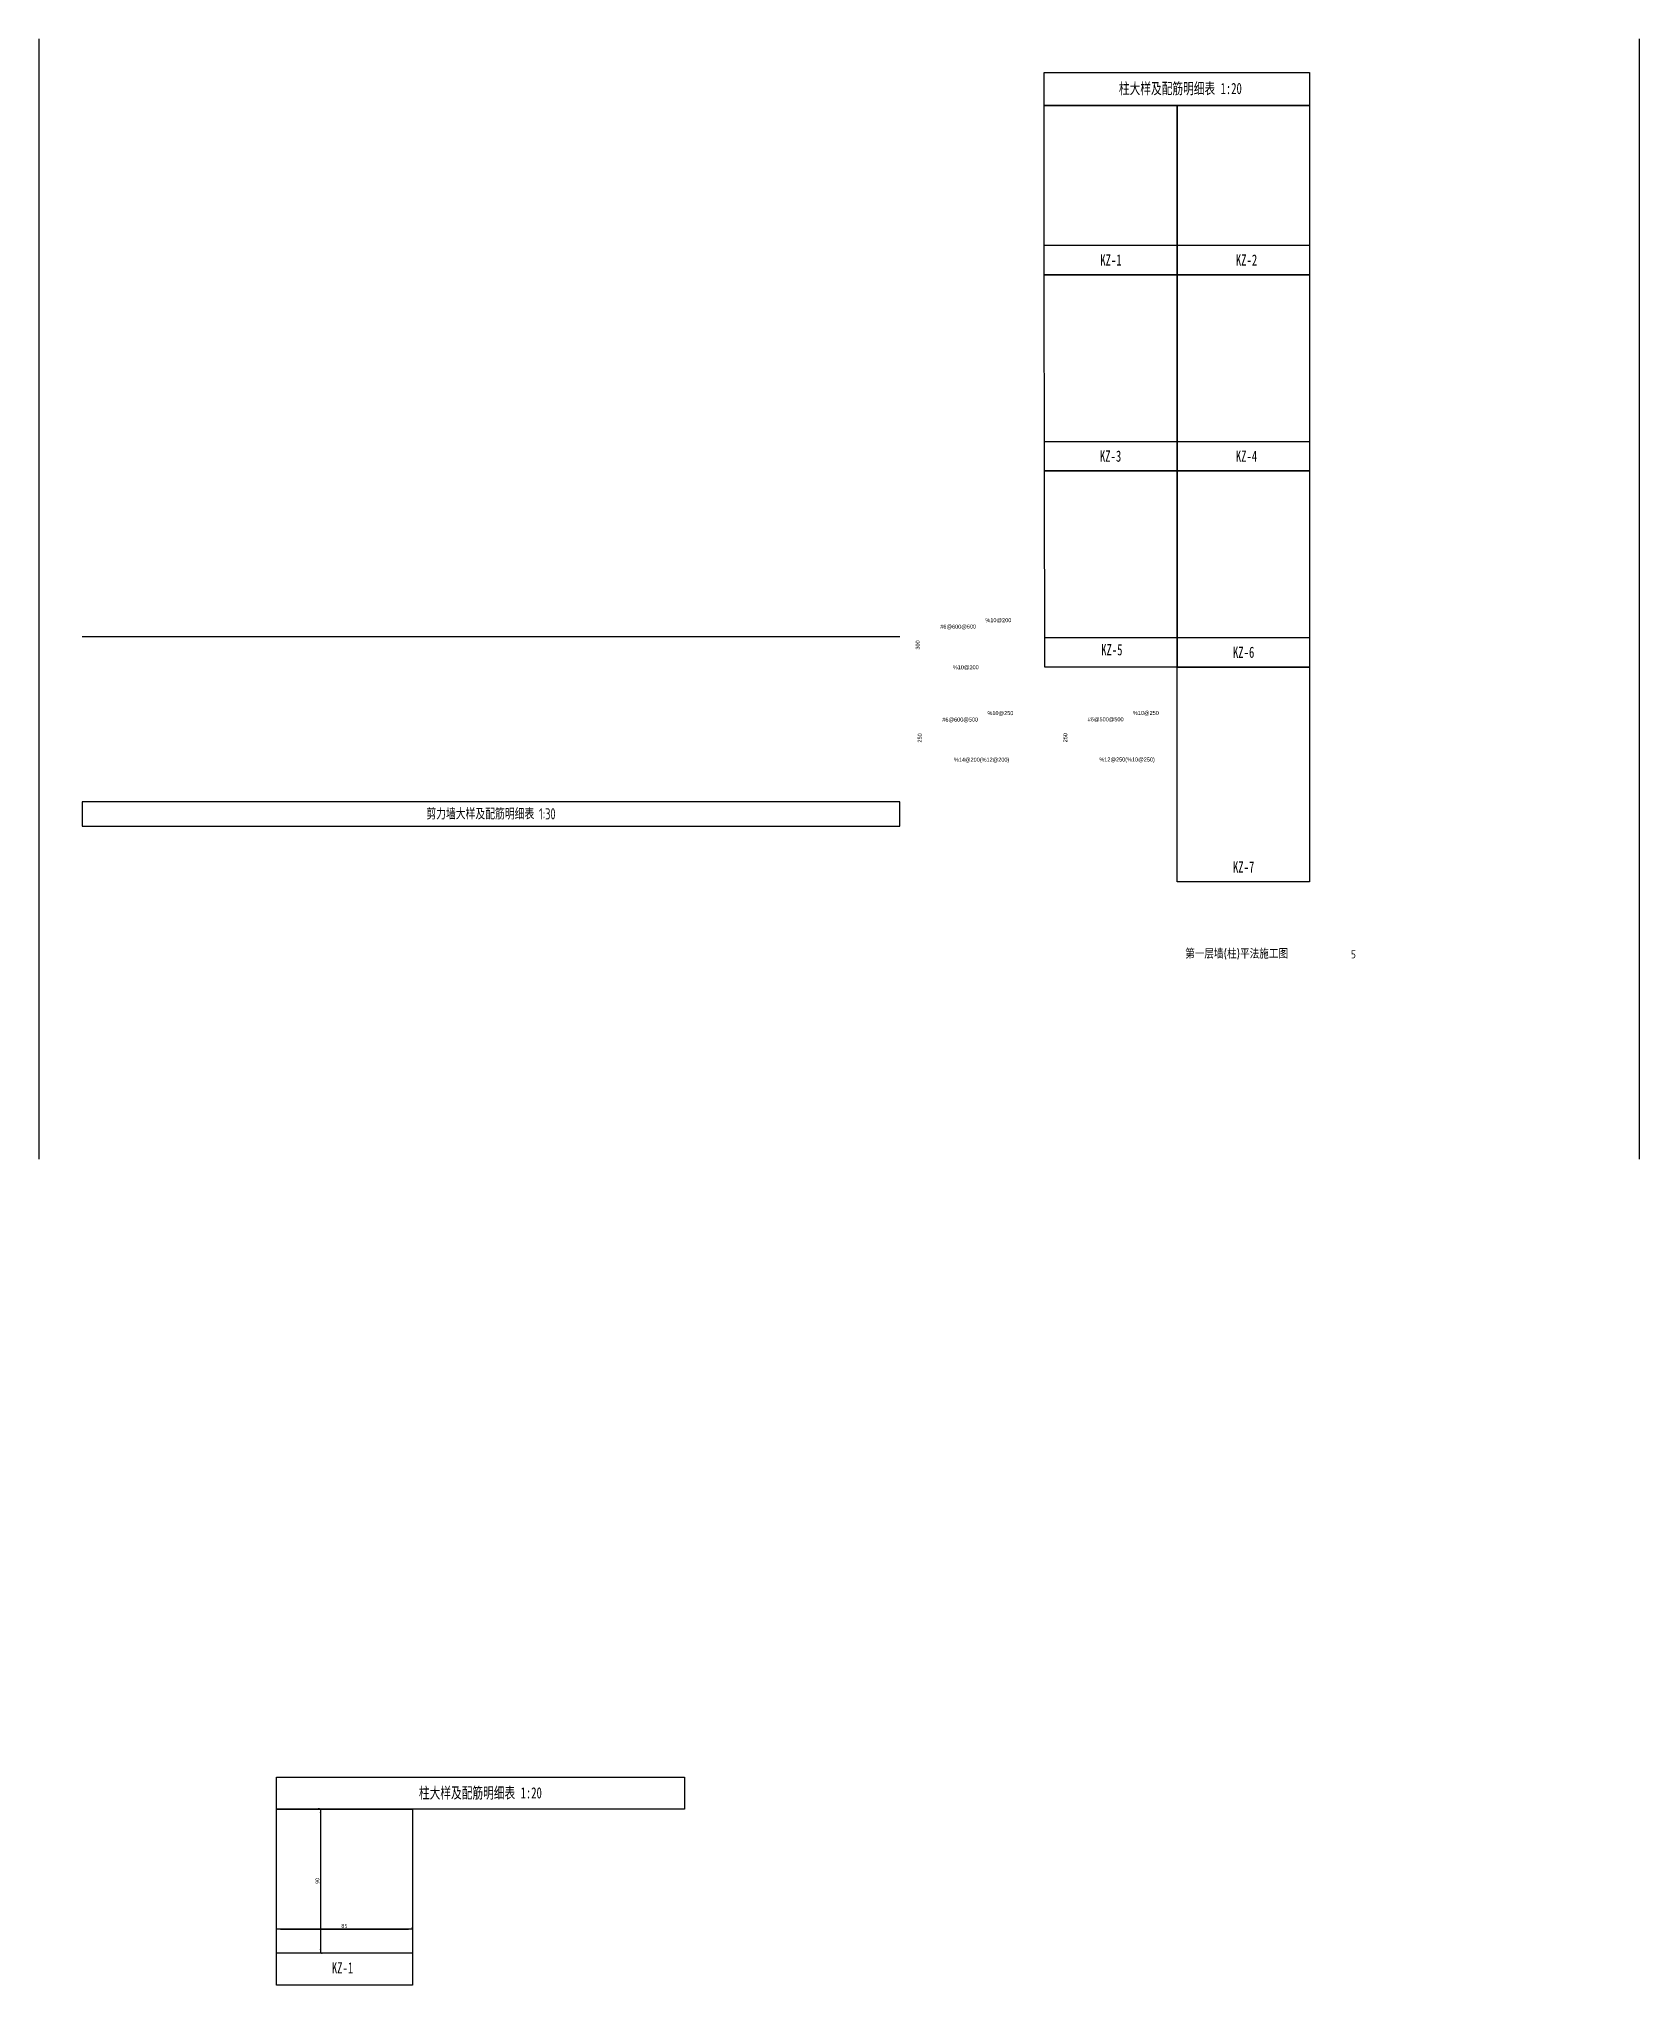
# Model space of a CAD drawing. Header units: millimetres. Extents: x 0 to 5000, y -622 to 594.
# Drawn here: x 0 to 1000, y -622 to 594 of the extents above; entities that cross this region are included whole.
import ezdxf

# ---------------------------------------------------------------- set-up
doc = ezdxf.new("R2010")
doc.units = ezdxf.units.MM
doc.header["$LTSCALE"] = 0.01
doc.layers.add('PUB_TEXT', color=7, linetype='Continuous')
doc.styles.add('hztxt', font='tssdeng.shx', dxfattribs={"bigfont": 'hztxt.shx'})
doc.styles.get("Standard").update_dxf_attribs({"font": 'gbenor.shx'})
doc.styles.add('xxxx', font='RIF.ttf')
doc.styles.add('宋体', font='')
doc.styles.get('宋体').set_extended_font_data('SimSun')
doc.dimstyles.new('ISO-25', dxfattribs={"dimtxt": 2.5, "dimasz": 2.5, "dimexe": 1.25, "dimexo": 0.625, "dimtad": 1, "dimtxsty": 'Standard', "dimcen": 2.5, "dimadec": 0, "dimazin": 0, "dimtfac": 1, "dimtmove": 0, "dimatfit": 3, "dimfxl": 1, "dimarcsym": 0})

# ---------------------------------------------------------------- blocks, each defined once
blk = doc.blocks.new('*D10')
at = {"layer": 'Defpoints', "color": 0, "lineweight": -2, "transparency": 16777216}
for p, q in [((148.4, -586.5), (148.4, -585.9)), ((150.9, -587.1), (230.9, -587.1)), ((233.4, -586.5), (233.4, -585.9))]:
    blk.add_line(p, q, dxfattribs=at)
at = {"layer": 'Defpoints', "color": 0, "transparency": 16777216}
for p in [(148.4, -587.1), (233.4, -587.1), (233.4, -587.1)]:
    blk.add_point(p, dxfattribs=at)
for points in [[(150.9, -586.7), (150.9, -587.6), (148.4, -587.1)], [(230.9, -586.7), (230.9, -587.6), (233.4, -587.1)]]:
    blk.add_solid(points, dxfattribs=at)
at = {"layer": 'Defpoints', "color": 0, "transparency": 16777216, "insert": (190.9, -585.2), "char_height": 2.5, "attachment_point": 5}
blk.add_mtext('85', dxfattribs=at)
blk = doc.blocks.new('*D11')
at = {"layer": 'Defpoints', "color": 0, "lineweight": -2, "transparency": 16777216}
for p, q in [((175.3, -512.1), (174.6, -512.1)), ((175.9, -514.6), (175.9, -599.6)), ((176.5, -602.1), (177.1, -602.1))]:
    blk.add_line(p, q, dxfattribs=at)
at = {"layer": 'Defpoints', "color": 0, "transparency": 16777216}
for p in [(175.9, -512.1), (175.9, -602.1), (175.9, -602.1)]:
    blk.add_point(p, dxfattribs=at)
for points in [[(175.5, -514.6), (176.3, -514.6), (175.9, -512.1)], [(175.5, -599.6), (176.3, -599.6), (175.9, -602.1)]]:
    blk.add_solid(points, dxfattribs=at)
at = {"layer": 'Defpoints', "color": 0, "transparency": 16777216, "insert": (174, -557.1), "char_height": 2.5, "attachment_point": 5, "rotation": 90}
blk.add_mtext('90', dxfattribs=at)
blk = doc.blocks.new('*U75')
at = {"color": 3}
blk.add_line((0, 350), (0, -350), dxfattribs=at)
blk = doc.blocks.new('*U76')
at = {"layer": 'Defpoints', "color": 0, "linetype": 'ByBlock', "lineweight": -2, "transparency": 16777216}
for p in [(0, 0), (1000, 0)]:
    blk.add_blockref('*U75', p, dxfattribs=at)

msp = doc.modelspace()

# ---------------------------------------------------------------- linework, layer by layer
for p, q in [((628.27, 465.028), (711.825, 465.029)), ((711.825, 465.029), (793.946, 465.029)), ((628.444, 342.457), (711.296, 342.457)), ((711.825, 342.457), (793.946, 342.457)), ((628.619, 219.884), (711.296, 219.884)), ((711.296, 219.884), (794.475, 219.884)), ((233.397, -602.137), (148.397, -602.137))]:
    msp.add_line(p, q)
at = {"color": 3}
for p, q in [((538.012, 220.457), (27, 220.457)), ((27, 102.105), (267.387, 102.105)), ((233.397, -587.137), (148.397, -587.137))]:
    msp.add_line(p, q, dxfattribs=at)
for points in [[(628.116, 572.915), (793.946, 572.915), (793.946, 552.357), (628.145, 552.357)], [(628.145, 552.357), (711.296, 552.357), (711.296, 446.621), (628.296, 446.621)], [(711.296, 552.357), (793.946, 552.357), (793.946, 446.621), (711.296, 446.621)], [(628.296, 446.621), (711.296, 446.621), (711.296, 324.049), (628.471, 324.049)], [(711.296, 446.621), (793.946, 446.621), (793.946, 324.049), (711.296, 324.049)], [(628.471, 324.049), (711.296, 324.049), (711.296, 201.476), (628.645, 201.476)], [(711.296, 324.049), (793.946, 324.049), (793.946, 201.476), (711.296, 201.476)], [(711.296, 201.476), (793.946, 201.476), (793.946, 67.322), (711.296, 67.322)], [(148.397, -492.137), (403.397, -492.137), (403.397, -512.137), (148.397, -512.137)], [(148.397, -512.137), (233.397, -512.137), (233.397, -622.137), (148.397, -622.137)]]:
    msp.add_lwpolyline(points, close=True)
msp.add_lwpolyline([(793.946, 572.915), (793.946, 67.322)])
msp.add_lwpolyline([(538.012, 117.273), (27, 117.273), (27, 102.105), (538.012, 102.105)], close=True, dxfattribs=at)
at = {"layer": 'Defpoints', "color": 3}
msp.add_line((175.897, -512.137), (175.897, -602.137), dxfattribs=at)

# ---------------------------------------------------------------- block references
msp.add_blockref('*U76', (0, 244), dxfattribs=at)

# ---------------------------------------------------------------- texts
at = {"color": 3, "char_height": 2.5, "attachment_point": 5, "style": 'xxxx'}
for s, insert, width in [('%10@200', (599.595, 230.529), 16.71589), ('#6@600@600', (574.477, 226.513), 19.64216), ('%10@200', (579.215, 201.117), 16.71589), ('%10@250', (600.873, 172.449), 16.71589), ('%10@250', (691.782, 172.585), 16.71589), ('#6@600@500', (575.755, 168.434), 19.64216), ('#6@500@500', (666.663, 168.569), 19.64216), ('%14@200(%12@200)', (589.118, 143.212), 16.71589), ('%12@250(%10@250)', (680.026, 143.348), 16.71589)]:
    msp.add_mtext(s, dxfattribs=dict(at, insert=insert, width=width))
at = {"color": 3, "char_height": 2.5, "width": 14.99448, "attachment_point": 5, "rotation": 90, "style": 'xxxx'}
for s, insert in [('300', (549.211, 215.274)), ('250', (550.49, 157.195)), ('250', (641.398, 157.33))]:
    msp.add_mtext(s, dxfattribs=dict(at, insert=insert))
at = {"insert": (748.5, 22), "char_height": 6, "width": 95, "attachment_point": 5, "style": 'hztxt'}
msp.add_mtext('第一层墙(柱)平法施工图', dxfattribs=at)
at = {"insert": (821.469, 22), "char_height": 5, "width": 20.93762, "attachment_point": 5}
msp.add_mtext('5', dxfattribs=at)
at = {"layer": 'PUB_TEXT', "char_height": 7, "attachment_point": 5}
for s, insert, width, style in [('\\W0.7000;柱大样及配筋明细表 1:20', (713.341, 562.636), 169.392, '宋体'), ('\\W0.7000;KZ-1', (669.97, 455.825), 82.65024, '宋体'), ('\\W0.7000;KZ-2', (754.666, 455.825), 86.74176, '宋体'), ('\\W0.7000;KZ-3', (669.706, 333.253), 83.17968, '宋体'), ('{\\W0.7;KZ-4}', (754.666, 333.253), 86.74176, '宋体'), ('{\\W0.7;KZ-5}', (670.5, 212.252), 82.65024, '宋体'), ('\\W0.7000;KZ-6', (752.885, 210.68), 83.17968, '宋体'), ('\\W0.7000;KZ-6', (752.885, 210.68), 83.17968, '宋体'), ('{\\W0.7;剪力墙大样及配筋明细表 1:30}', (282.506, 109.689), 511.01201, 'hztxt'), ('\\W0.7000;KZ-7', (752.885, 76.526), 83.17968, '宋体'), ('\\W0.7000;柱大样及配筋明细表 1:20', (275.897, -502.416), 255, '宋体'), ('\\W0.7000;KZ-1', (189.722, -611.341), 82.65024, '宋体')]:
    msp.add_mtext(s, dxfattribs=dict(at, insert=insert, width=width, style=style))

# ---------------------------------------------------------------- dimensions: what is measured, and where the dimension line sits
at = {"layer": 'Defpoints', "color": 3}
dim = msp.add_linear_dim(base=(175.897, -602.137), p1=(175.897, -512.137), p2=(175.897, -602.137), angle=90, dimstyle='ISO-25', dxfattribs=at)
dim.commit()
dim.dimension.update_dxf_attribs({"geometry": '*D11', "text_midpoint": (173.995, -557.137)})
dim = msp.add_linear_dim(base=(233.397, -587.137), p1=(148.397, -587.137), p2=(233.397, -587.137), dimstyle='ISO-25', dxfattribs=at)
dim.commit()
dim.dimension.update_dxf_attribs({"geometry": '*D10', "text_midpoint": (190.897, -585.235)})

doc.saveas('drawing.dxf')
